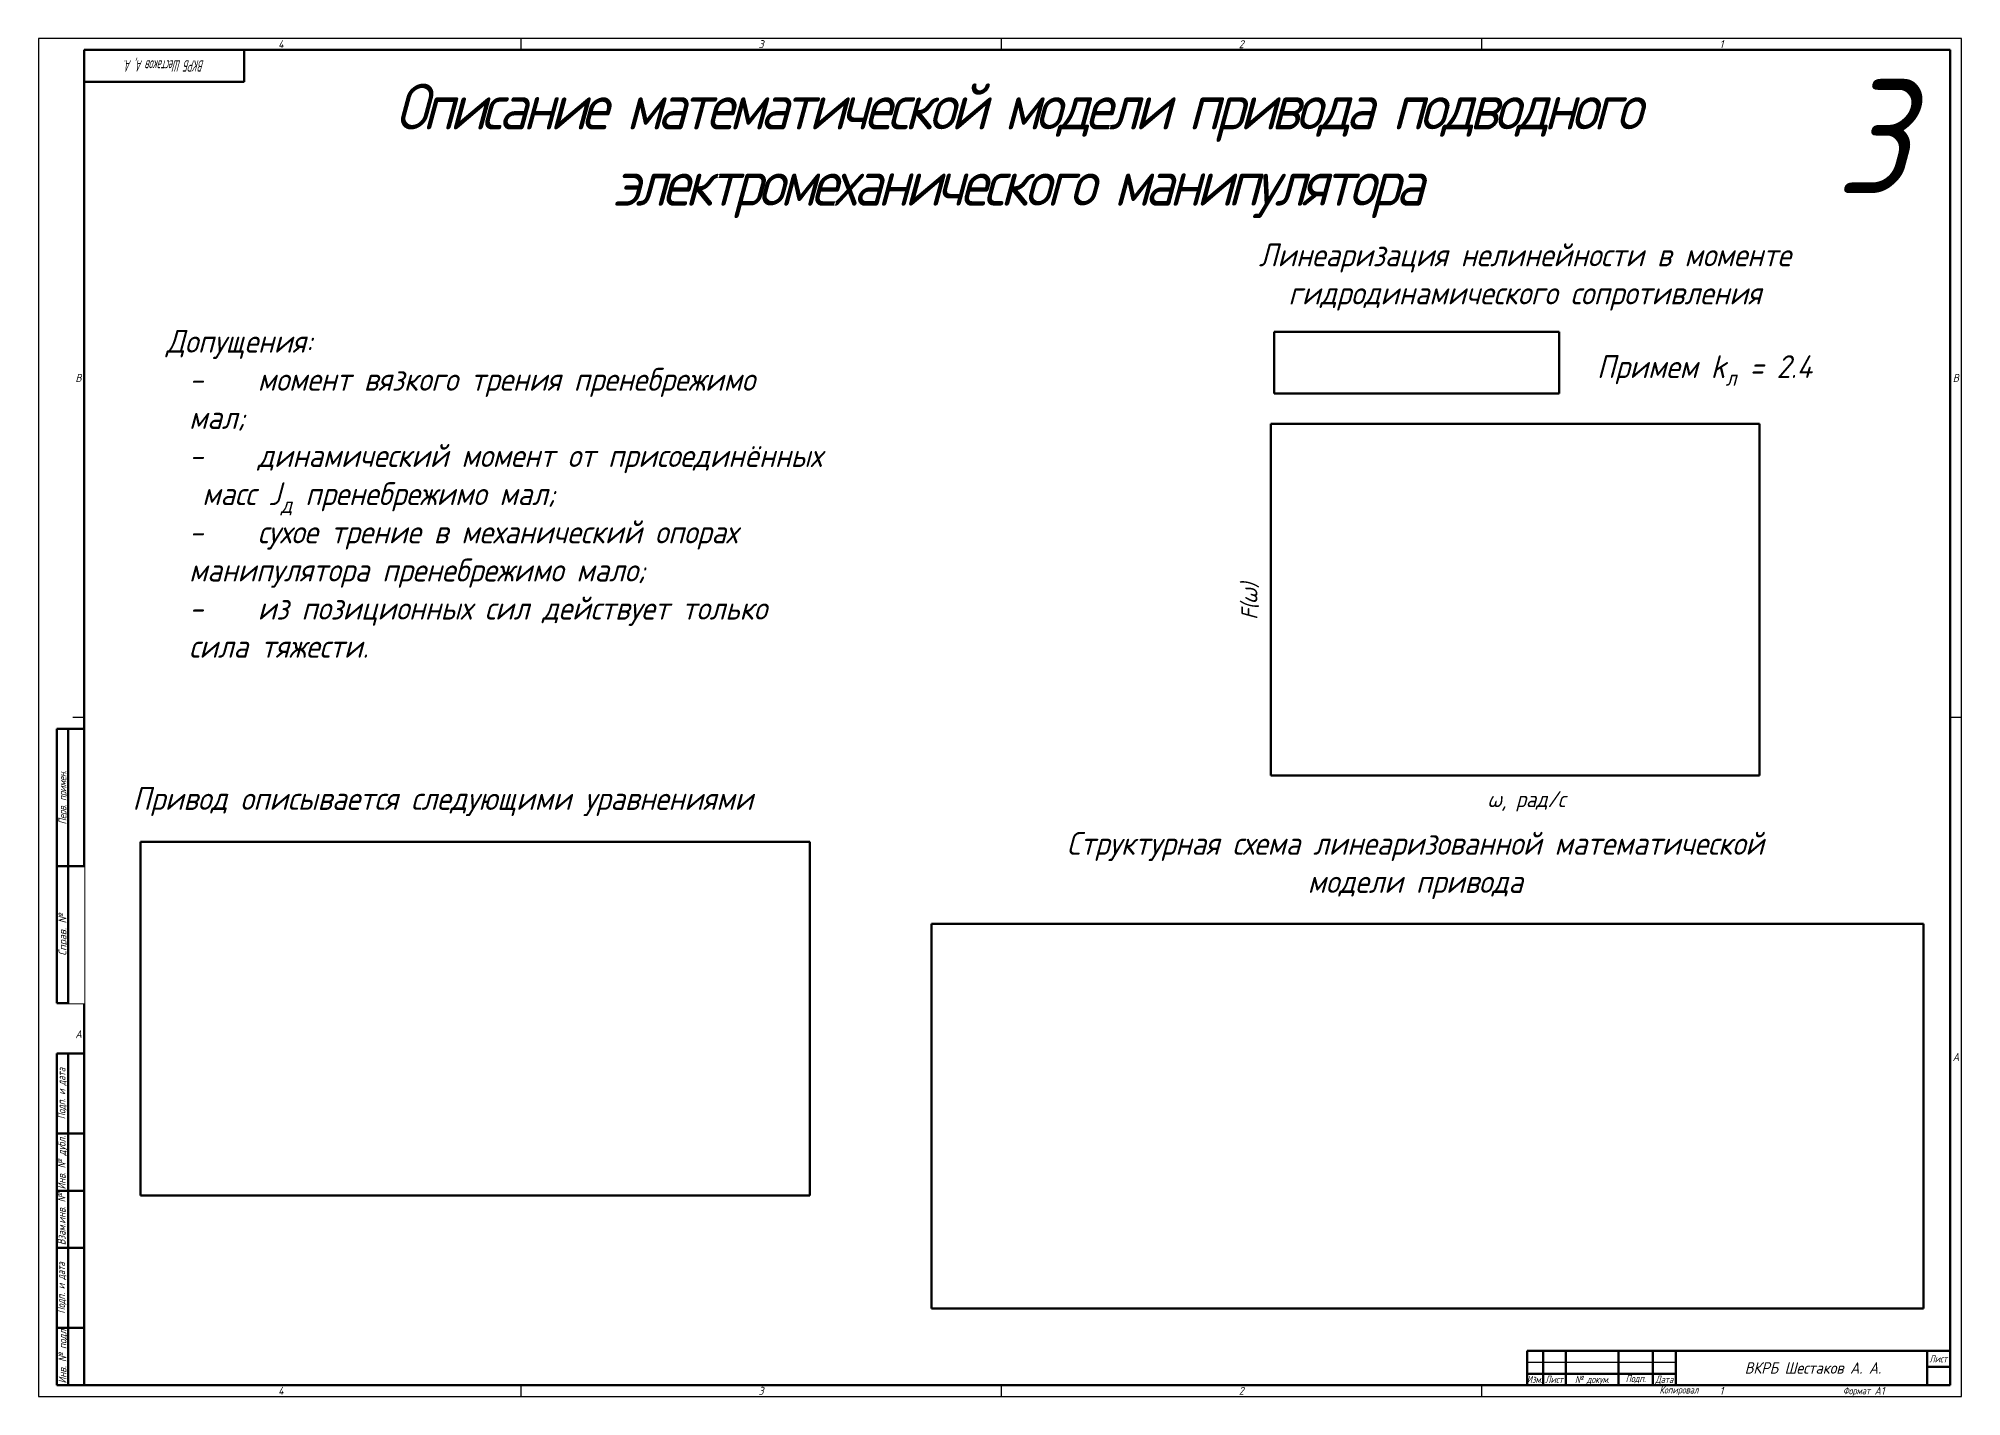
# Model space of a CAD drawing. Header units: millimetres. Extents: x 0 to 4532, y -1031 to 594.
# Drawn here: x 1854 to 2695, y 0 to 594 of the extents above; entities that cross this region are included whole.
import ezdxf
from ezdxf.enums import TextEntityAlignment as Align

# ---------------------------------------------------------------- set-up
doc = ezdxf.new("R2010")
doc.units = ezdxf.units.MM
doc.set_wipeout_variables(frame=1)
doc.layers.add('AM_BOR', color=7, linetype='Continuous', lineweight=50)
doc.layers.add('Текст', color=7, linetype='Continuous', lineweight=50)
doc.styles.add('ACGOSTTS', font='geniso.shx', dxfattribs={"oblique": 15})
doc.styles.get("Standard").update_dxf_attribs({"font": 'geniso.shx', "oblique": 15})
picture_1 = doc.add_image_def('image7.jpg', size_in_pixel=(1093, 424))
picture_2 = doc.add_image_def('image8.jpg', size_in_pixel=(804, 425))
picture_3 = doc.add_image_def('image9.jpg', size_in_pixel=(877, 632))
picture_4 = doc.add_image_def('image10.jpg', size_in_pixel=(471, 102))

# ---------------------------------------------------------------- blocks, each defined once
blk = doc.blocks.new('GOST_A1_LANDSCAPE')
at = {"layer": 'AM_BOR', "color": 1, "lineweight": 25}
for p, q in [((841, 594), (0, 594)), ((0, 594), (0, 0)), ((211, 594), (211, 589)), ((421, 594), (421, 589)), ((631, 594), (631, 589)), ((841, 0), (841, 594)), ((20, 297), (15, 297)), ((841, 297), (836, 297)), ((0, 0), (841, 0)), ((211, 5), (211, 0)), ((421, 5), (421, 0)), ((631, 5), (631, 0))]:
    blk.add_line(p, q, dxfattribs=at)
at = {"layer": 'AM_BOR', "color": 7, "lineweight": 50}
for p, q in [((836, 589), (20, 589)), ((20, 589), (20, 5)), ((836, 5), (836, 589)), ((20, 5), (836, 5))]:
    blk.add_line(p, q, dxfattribs=at)
at = {"layer": 'AM_BOR', "color": 1, "lineweight": 25, "style": 'ACGOSTTS', "oblique": 15}
for s, p in [('4', (106, 591.5)), ('3', (316, 591.5)), ('2', (526, 591.5)), ('1', (736, 591.5)), ('B', (17.5, 445.5)), ('B', (838.5, 445.5)), ('A', (17.5, 158.5)), ('A', (838.5, 148.5)), ('4', (106, 2.5)), ('3', (316, 2.5)), ('2', (526, 2.5)), ('1', (736, 2.5))]:
    blk.add_text(s, height=3.5, dxfattribs=at).set_placement(p, align=Align.MIDDLE_CENTER)
blk = doc.blocks.new('GOST_FORM2A')
at = {"layer": 'AM_BOR', "color": 7, "lineweight": 50}
for p, q in [((-185, 15), (-178, 15)), ((-185, 0), (-185, 15)), ((-185, 15), (0, 15)), ((-178, 15), (-178, 0)), ((-178, 15), (-168, 15)), ((-168, 15), (-168, 0)), ((-168, 15), (-145, 15)), ((-145, 15), (-145, 0)), ((-145, 15), (-130, 15)), ((-130, 15), (-130, 0)), ((-130, 15), (-120, 15)), ((-120, 15), (-120, 0)), ((-10, 15), (-10, 0)), ((0, 15), (0, 0)), ((-185, 5), (-120, 5)), ((0, 0), (-185, 0)), ((0, 8), (-10, 8))]:
    blk.add_line(p, q, dxfattribs=at)
at = {"layer": 'AM_BOR', "color": 1, "lineweight": 25}
blk.add_line((-185, 10), (-120, 10), dxfattribs=at)
at = {"layer": 'AM_BOR', "color": 1, "lineweight": 25, "style": 'ACGOSTTS', "oblique": 15, "width": 0.8}
for s, p in [('Лист', (-5.2, 11.5)), ('Изм.', (-181.7, 2.5)), ('Лист', (-173.2, 2.5)), ('№ докум.', (-156.5, 2.5)), ('Подп.', (-137.5, 2.9)), ('Дата', (-125, 2.5)), ('Копировал', (-118.58, -2.1))]:
    blk.add_text(s, height=3.17, dxfattribs=at).set_placement(p, align=Align.MIDDLE_CENTER)
blk.add_text('Формат', height=3.17, dxfattribs=at).set_placement((-35, -2.5), align=Align.MIDDLE_RIGHT)
at = {"layer": 'AM_BOR', "color": 2, "lineweight": 25, "style": 'ACGOSTTS', "oblique": 15}
blk.add_attdef('GEN-TITLE-PARTNO{22}', text='', height=5, dxfattribs=at).set_placement((-60, 7.5), align=Align.MIDDLE_CENTER)
at = {"layer": 'AM_BOR', "color": 2, "lineweight": 25, "style": 'ACGOSTTS', "oblique": 15, "width": 0.8}
blk.add_attdef('GEN-TITLE-SHEET{2.5}', text='', height=3.17, dxfattribs=at).set_placement((-5, 4), align=Align.MIDDLE_CENTER)
at = {"layer": 'AM_BOR', "color": 2, "lineweight": 25, "style": 'ACGOSTTS', "oblique": 15}
blk.add_attdef('GEN-TITLE-SIZ{15.7}', text='', height=3.5, dxfattribs=at).set_placement((-33.1, -2.5), align=Align.MIDDLE_LEFT)
blk = doc.blocks.new('GOST_EXT12')
at = {"layer": 'AM_BOR', "color": 7, "lineweight": 50, "ltscale": 0.3}
for p, q in [((0, 287), (-12, 287)), ((-12, 287), (-12, 167)), ((0, 167), (0, 287)), ((-12, 167), (0, 167))]:
    blk.add_line(p, q, dxfattribs=at)
at = {"layer": 'AM_BOR', "color": 7, "lineweight": 50}
for p, q in [((-12, 0), (-12, 145)), ((0, 145), (-12, 145)), ((-12, 145), (-12, 110)), ((-7, 0), (-7, 145)), ((0, 145), (0, 0)), ((0, 110), (-12, 110)), ((-12, 110), (-12, 85)), ((0, 85), (-12, 85)), ((-12, 85), (-12, 60)), ((0, 60), (-12, 60)), ((-12, 60), (-12, 25)), ((0, 25), (-12, 25)), ((-12, 25), (-12, 0)), ((0, 0), (-12, 0))]:
    blk.add_line(p, q, dxfattribs=at)
at = {"layer": 'AM_BOR', "color": 1, "lineweight": 25, "style": 'ACGOSTTS', "oblique": 15}
for s, width, p in [('Перв. примен.', 0.821392, (-9.5, 257)), ('Подп. и дата', 0.842977, (-9.95, 127.5)), ('Инв. № дубл.', 0.891828, (-9.9, 97.31)), ('Взам.инв. №', 0.899981, (-9.9, 72.5)), ('Подп. и дата', 0.842977, (-10.13, 42.5)), ('Инв. № подл', 0.910904, (-9.5, 12.5))]:
    blk.add_text(s, height=3.5, rotation=90, dxfattribs=dict(at, width=width)).set_placement(p, align=Align.MIDDLE_CENTER)
blk.add_text('Справ. №', height=3.5, rotation=90, dxfattribs=at).set_placement((-9.5, 197), align=Align.MIDDLE_CENTER)
at = {"layer": 'AM_BOR', "color": 2, "lineweight": 25, "style": 'ACGOSTTS', "oblique": 15, "width": 0.8}
for tag, p in [('GEN-TITLE-FREF{16}', (-3.5, 257)), ('GEN-TITLE-SDT2{10}', (-3.5, 127.5)), ('GEN-TITLE-CSTKN{7}', (-3.5, 97.5)), ('GEN-TITLE-RSTKN{7}', (-3.5, 72.5)), ('GEN-TITLE-SDT1{10}', (-3.5, 42.5)), ('GEN-TITLE-STKN{7}', (-3.5, 12.5))]:
    blk.add_attdef(tag, text='', height=3.17, rotation=90, dxfattribs=at).set_placement(p, align=Align.MIDDLE_CENTER)
blk.add_wipeout([(-7, 227), (-7, 167), (0, 167), (0, 227)])
at = {"layer": 'AM_BOR', "color": 7, "lineweight": 50, "ltscale": 0.3}
for p, q in [((-7, 167), (-7, 287)), ((-12, 227), (0, 227))]:
    blk.add_line(p, q, dxfattribs=at)
at = {"layer": 'AM_BOR', "color": 2, "lineweight": 25, "style": 'ACGOSTTS', "oblique": 15, "width": 0.8}
blk.add_attdef('GEN-TITLE-RPARTNO{16}', text='', height=3.17, rotation=90, dxfattribs=at).set_placement((-3.5, 197), align=Align.MIDDLE_CENTER)
blk = doc.blocks.new('GOST_EXT3_L')
at = {"layer": 'AM_BOR', "color": 7, "lineweight": 50}
for p, q in [((0, 0), (70, 0)), ((0, -14), (0, 0)), ((70, 0), (70, -14)), ((70, -14), (0, -14))]:
    blk.add_line(p, q, dxfattribs=at)
at = {"layer": 'AM_BOR', "color": 2, "lineweight": 25, "style": 'ACGOSTTS', "oblique": 15, "width": 0.8}
blk.add_attdef('GEN-TITLE-PARTNO{11.7}', text='', height=5, rotation=180, dxfattribs=at).set_placement((35, -7), align=Align.MIDDLE_CENTER)

msp = doc.modelspace()

# ---------------------------------------------------------------- block references
at = {"layer": 'Текст', "lineweight": 0}
msp.add_blockref('GOST_A1_LANDSCAPE', (1853.99, 0), dxfattribs=at)
ref = msp.add_blockref('GOST_EXT3_L', (1873.99, 589), dxfattribs=at)
ref.add_attrib('GEN-TITLE-PARTNO{11.7}', 'ВКРБ Шестаков А, А.', dxfattribs={"layer": 'AM_BOR', "color": 2, "lineweight": 25, "height": 5, "rotation": 180, "style": 'ACGOSTTS', "oblique": 15, "width": 0.492612}).set_placement((1908.99, 582), align=Align.MIDDLE_CENTER)
msp.add_blockref('GOST_FORM2A', (2689.99, 5), dxfattribs=at).add_auto_attribs({'GEN-TITLE-PARTNO{22}': 'ВКРБ Шестаков А. А.', 'GEN-TITLE-SIZ{15.7}': 'A1'})

# ---------------------------------------------------------------- texts
at = {"insert": (2639.85, 576.19), "char_height": 50, "attachment_point": 1}
msp.add_mtext_dynamic_manual_height_columns('3', width=126.4127, gutter_width=12.5, heights=[0], dxfattribs=at)
at = {"layer": 'Текст', "insert": (1925.58, 574.2), "char_height": 20, "width": 712.3346, "attachment_point": 1}
msp.add_mtext('\\pxqc;{\\T0.8;Описание математической модели привода подводного электромеханического манипулятора}', dxfattribs=at)
at = {"layer": 'Текст', "attachment_point": 1}
for s, width, insert, char_height in [('\\A1;\\pxqc;Линеаризация нелинейности в моменте гидродинамического сопротивления', 345.105, (2331.45, 504.34), 10), ('\\A1;Допущения:\\P\\pxi-3,l4,t4;-^Iмомент вязкого трения пренебрежимо ^Jмал;\\P-^Iдинамический момент от присоединённых^J масс J{\\H0.7x;\\S^ д;\\H1.42857x; }пренебрежимо мал;\\P-^Iсухое трение в механический опорах ^Jманипулятора пренебрежимо мало;\\P-^Iиз позиционных сил действует только ^Jсила тяжести.', 314.1682, (1909.86, 466.57), 10), ('\\A1;Примем k{\\H0.7x;\\S^ л;} = 2.4', 101.2015, (2535.54, 455.47), 10), ('\\A1;Привод описывается следующими уравнениями', 345.105, (1895.08, 266.59), 10), ('ω, рад/с', 71.6922, (2487.58, 264.79), 7), ('\\A1;\\pxqc;Структурная схема линеаризованной математической модели привода', 345.105, (2283.52, 246.95), 10)]:
    msp.add_mtext_dynamic_manual_height_columns(s, width=width, gutter_width=12.5, heights=[0], dxfattribs=dict(at, insert=insert, char_height=char_height))
at = {"layer": 'Текст', "insert": (2379.5, 339.75), "char_height": 7, "attachment_point": 1, "rotation": 90}
msp.add_mtext_dynamic_manual_height_columns('F({\\H1.08333x;ω})', width=40.3064, gutter_width=12.5, heights=[0], dxfattribs=at)

# ---------------------------------------------------------------- pictures from other files: only their frames are drawn
at = {"layer": 'Текст'}
image = msp.add_image(picture_4, insert=(2394.38, 438.71), size_in_units=(124.62, 26.99), dxfattribs=at)
image.dxf.flags = 7
image = msp.add_image(picture_3, insert=(2392.96, 271.56), size_in_units=(213.62, 153.95), dxfattribs=at)
image.dxf.flags = 7
image = msp.add_image(picture_2, insert=(1898.62, 87.88), size_in_units=(292.77, 154.76), dxfattribs=at)
image.dxf.flags = 7
image = msp.add_image(picture_1, insert=(2244.58, 38.44), size_in_units=(433.78, 168.27), dxfattribs=at)
image.dxf.flags = 7

# ---------------------------------------------------------------- next in the draw order: block references
at = {"layer": 'Текст', "lineweight": 0}
msp.add_blockref('GOST_EXT12', (1873.99, 5), dxfattribs=at)

doc.saveas('drawing.dxf')
